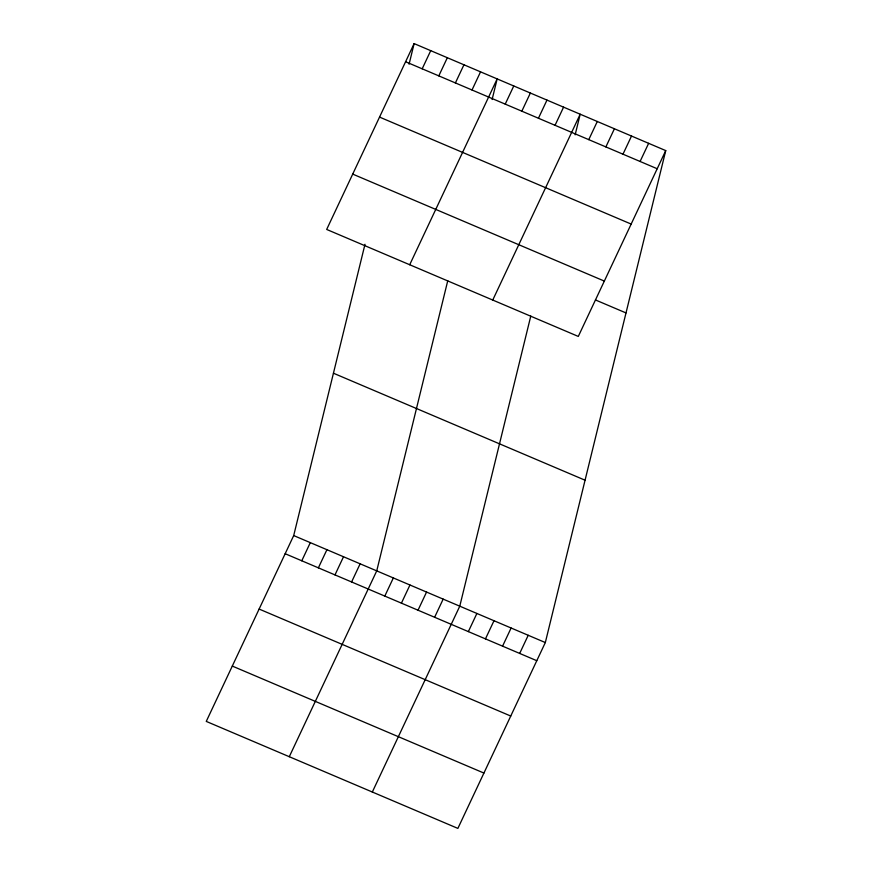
<?xml version="1.0" encoding="UTF-8"?>
<svg xmlns="http://www.w3.org/2000/svg" width="872" height="872" viewBox="0 0 872 872"><rect width="100%" height="100%" fill="white"/><g stroke="black" fill="none" stroke-linecap="round" stroke-linejoin="round"><path stroke-width="1.31" d="M665.739 150.594L578.299 336.428L326.673 229.445L414.124 43.6L665.739 150.594L545.327 642.555L457.876 828.4L206.261 721.406L293.701 535.572L364.997 244.28M409.077 64.212L414.124 43.6M447.75 280.751L376.737 570.877L289.286 756.722M492.113 99.517L497.16 78.905L409.709 264.75M530.786 316.056L459.773 606.182L372.322 792.027M575.149 134.833L580.196 114.21L492.745 300.055M422.19 68.812L430.724 50.663M438.801 75.875L447.336 57.726M455.402 82.927L463.948 64.779M472.014 89.99L480.548 71.842M505.226 104.117L513.761 85.968M301.777 560.783L310.312 542.635M521.827 111.18L530.372 93.031M318.378 567.846L326.924 549.698M538.438 118.243L546.984 100.095M334.99 574.899L343.524 556.75M555.05 125.296L563.585 107.147M351.59 581.962L360.136 563.813M588.764 139.64L597.298 121.491M384.803 596.088L393.348 577.94M605.877 146.91L614.411 128.762M401.414 603.152L409.96 585.003M622.979 154.191L631.524 136.043M418.026 610.215L426.561 592.066M640.092 161.462L648.637 143.313M434.627 617.267L443.172 599.119M468.351 631.611L476.886 613.463M485.453 638.882L493.999 620.733M502.566 646.163L511.112 628.014M519.679 653.433L528.214 635.285M405.578 61.748L657.205 168.743M379.538 117.088L631.164 224.071M352.713 174.106L604.34 281.089M595.456 299.946L626.009 312.939M333.442 373.216L585.068 480.21M293.701 535.572L545.327 642.555M285.166 553.72L536.792 660.704M259.126 609.059L510.752 716.043M232.301 666.077L483.916 773.061"/></g></svg>
